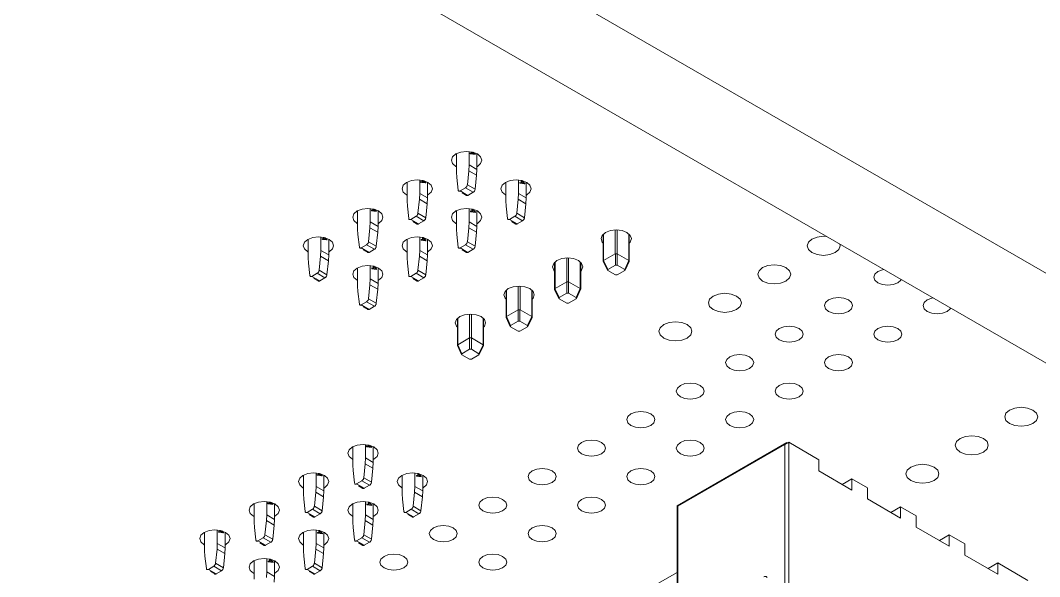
# Model space of a CAD drawing. Header units: millimetres. Extents: x -529 to 1738, y -425 to 849.
# Drawn here: x 18.03 to 36.56, y 195.08 to 205.2 of the extents above; entities that cross this region are included whole.
import ezdxf

# ---------------------------------------------------------------- set-up
doc = ezdxf.new("R2010")
doc.units = ezdxf.units.MM

msp = doc.modelspace()

# ---------------------------------------------------------------- linework, layer by layer
at = {"color": 7, "linetype": 'Continuous', "lineweight": 15}
for p, q in [((107.05, 159.969), (-6.087, 225.281)), ((105.636, 159.152), (-7.501, 224.465)), ((25.954, 202.434), (25.954, 202.771)), ((26.184, 202.81), (26.184, 202.567)), ((26.205, 202.784), (26.229, 202.78)), ((26.205, 202.769), (26.205, 202.784)), ((26.205, 202.781), (26.226, 202.778)), ((26.293, 202.758), (26.205, 202.769)), ((26.229, 202.78), (26.226, 202.778)), ((26.229, 202.78), (26.229, 202.804)), ((26.236, 202.802), (26.236, 202.777)), ((26.236, 202.777), (26.239, 202.779)), ((26.236, 202.777), (26.272, 202.771)), ((26.239, 202.779), (26.239, 202.801)), ((26.276, 202.773), (26.239, 202.779)), ((26.254, 202.798), (26.276, 202.776)), ((26.264, 202.795), (26.289, 202.769)), ((26.276, 202.773), (26.272, 202.771)), ((26.272, 202.771), (26.279, 202.769)), ((26.276, 202.776), (26.282, 202.771)), ((26.282, 202.771), (26.276, 202.773)), ((26.282, 202.771), (26.279, 202.769)), ((26.289, 202.769), (26.293, 202.771)), ((26.289, 202.769), (26.289, 202.755)), ((26.293, 202.771), (26.293, 202.758)), ((26.325, 202.485), (26.325, 202.771)), ((26.178, 202.462), (26.184, 202.567)), ((26.184, 202.567), (26.325, 202.485)), ((25.954, 202.434), (25.959, 202.336)), ((26.178, 202.462), (26.152, 202.207)), ((26.32, 202.38), (26.178, 202.462)), ((26.293, 202.125), (26.32, 202.38)), ((26.32, 202.38), (26.325, 202.485)), ((25.056, 201.915), (25.056, 202.252)), ((25.286, 202.292), (25.286, 202.048)), ((25.307, 202.265), (25.331, 202.261)), ((25.307, 202.25), (25.307, 202.265)), ((25.307, 202.263), (25.328, 202.259)), ((25.395, 202.239), (25.307, 202.25)), ((25.331, 202.261), (25.328, 202.259)), ((25.331, 202.261), (25.331, 202.285)), ((25.338, 202.284), (25.338, 202.258)), ((25.338, 202.258), (25.341, 202.26)), ((25.338, 202.258), (25.374, 202.252)), ((25.341, 202.26), (25.341, 202.283)), ((25.378, 202.254), (25.341, 202.26)), ((25.356, 202.279), (25.378, 202.258)), ((25.366, 202.277), (25.391, 202.251)), ((25.378, 202.254), (25.374, 202.252)), ((25.374, 202.252), (25.381, 202.25)), ((25.378, 202.258), (25.384, 202.253)), ((25.384, 202.252), (25.378, 202.254)), ((25.384, 202.253), (25.381, 202.251)), ((25.391, 202.251), (25.395, 202.253)), ((25.391, 202.251), (25.391, 202.237)), ((25.395, 202.253), (25.395, 202.239)), ((25.427, 201.967), (25.427, 202.252)), ((25.985, 202.11), (25.959, 202.336)), ((26.152, 202.207), (26.293, 202.125)), ((26.852, 201.915), (26.852, 202.252)), ((27.082, 202.292), (27.082, 202.048)), ((27.133, 202.244), (27.108, 202.248)), ((27.108, 202.248), (27.108, 202.233)), ((27.108, 202.246), (27.129, 202.242)), ((27.108, 202.233), (27.196, 202.222)), ((27.129, 202.242), (27.133, 202.244)), ((27.133, 202.284), (27.133, 202.244)), ((27.143, 202.278), (27.139, 202.276)), ((27.139, 202.276), (27.139, 202.241)), ((27.139, 202.241), (27.143, 202.243)), ((27.139, 202.241), (27.176, 202.235)), ((27.143, 202.243), (27.143, 202.278)), ((27.143, 202.278), (27.179, 202.241)), ((27.179, 202.237), (27.143, 202.243)), ((27.147, 202.281), (27.193, 202.234)), ((27.179, 202.237), (27.176, 202.235)), ((27.176, 202.235), (27.182, 202.233)), ((27.179, 202.241), (27.186, 202.236)), ((27.186, 202.235), (27.179, 202.237)), ((27.186, 202.236), (27.182, 202.234)), ((27.193, 202.234), (27.196, 202.236)), ((27.193, 202.234), (27.193, 202.22)), ((27.196, 202.222), (27.196, 202.236)), ((27.223, 202.252), (27.223, 201.967)), ((25.28, 201.944), (25.286, 202.048)), ((25.286, 202.048), (25.427, 201.967)), ((26.117, 202.151), (26.02, 202.095)), ((26.02, 202.095), (26.162, 202.013)), ((26.057, 202.057), (26.137, 202.01)), ((26.258, 202.069), (26.117, 202.151)), ((26.162, 202.013), (26.258, 202.069)), ((27.082, 202.048), (27.076, 201.944)), ((27.082, 202.048), (27.223, 201.967)), ((25.056, 201.915), (25.061, 201.817)), ((25.087, 201.592), (25.061, 201.817)), ((25.28, 201.944), (25.254, 201.688)), ((25.421, 201.862), (25.28, 201.944)), ((25.395, 201.607), (25.421, 201.862)), ((25.421, 201.862), (25.427, 201.967)), ((26.857, 201.817), (26.852, 201.915)), ((26.883, 201.592), (26.857, 201.817)), ((27.076, 201.944), (27.05, 201.688)), ((27.076, 201.944), (27.218, 201.862)), ((27.218, 201.862), (27.192, 201.607)), ((27.223, 201.967), (27.218, 201.862)), ((24.158, 201.397), (24.158, 201.734)), ((24.387, 201.773), (24.387, 201.53)), ((24.409, 201.747), (24.433, 201.743)), ((24.409, 201.732), (24.409, 201.747)), ((24.409, 201.744), (24.43, 201.741)), ((24.497, 201.721), (24.409, 201.732)), ((24.433, 201.743), (24.43, 201.741)), ((24.433, 201.743), (24.433, 201.767)), ((24.44, 201.765), (24.44, 201.74)), ((24.44, 201.74), (24.443, 201.742)), ((24.44, 201.74), (24.476, 201.734)), ((24.443, 201.742), (24.443, 201.765)), ((24.48, 201.736), (24.443, 201.742)), ((24.458, 201.761), (24.48, 201.739)), ((24.468, 201.758), (24.493, 201.732)), ((24.48, 201.736), (24.476, 201.734)), ((24.476, 201.734), (24.483, 201.732)), ((24.48, 201.739), (24.486, 201.734)), ((24.486, 201.734), (24.48, 201.736)), ((24.486, 201.734), (24.483, 201.732)), ((24.493, 201.732), (24.497, 201.734)), ((24.493, 201.732), (24.493, 201.719)), ((24.497, 201.734), (24.497, 201.721)), ((24.529, 201.448), (24.529, 201.734)), ((25.219, 201.632), (25.122, 201.576)), ((25.36, 201.551), (25.219, 201.632)), ((25.254, 201.688), (25.395, 201.607)), ((25.954, 201.397), (25.954, 201.734)), ((26.184, 201.773), (26.184, 201.53)), ((26.235, 201.726), (26.21, 201.73)), ((26.21, 201.73), (26.21, 201.715)), ((26.21, 201.727), (26.231, 201.724)), ((26.21, 201.715), (26.298, 201.704)), ((26.231, 201.724), (26.235, 201.726)), ((26.235, 201.766), (26.235, 201.726)), ((26.244, 201.759), (26.241, 201.757)), ((26.241, 201.757), (26.241, 201.723)), ((26.241, 201.723), (26.244, 201.725)), ((26.241, 201.723), (26.278, 201.717)), ((26.244, 201.725), (26.244, 201.759)), ((26.244, 201.759), (26.281, 201.723)), ((26.281, 201.719), (26.244, 201.725)), ((26.249, 201.762), (26.295, 201.716)), ((26.281, 201.719), (26.278, 201.717)), ((26.278, 201.717), (26.284, 201.715)), ((26.281, 201.723), (26.288, 201.717)), ((26.288, 201.717), (26.281, 201.719)), ((26.288, 201.717), (26.284, 201.715)), ((26.295, 201.716), (26.298, 201.718)), ((26.295, 201.716), (26.295, 201.702)), ((26.298, 201.704), (26.298, 201.718)), ((26.325, 201.734), (26.325, 201.448)), ((27.015, 201.632), (26.918, 201.576)), ((27.015, 201.632), (27.156, 201.551)), ((27.05, 201.688), (27.192, 201.607)), ((24.382, 201.425), (24.387, 201.53)), ((24.387, 201.53), (24.529, 201.448)), ((24.523, 201.344), (24.529, 201.448)), ((25.122, 201.576), (25.264, 201.495)), ((25.159, 201.538), (25.239, 201.492)), ((25.264, 201.495), (25.36, 201.551)), ((26.184, 201.53), (26.178, 201.425)), ((26.184, 201.53), (26.325, 201.448)), ((26.325, 201.448), (26.32, 201.344)), ((26.918, 201.576), (27.06, 201.495)), ((26.955, 201.538), (27.035, 201.492)), ((27.156, 201.551), (27.06, 201.495)), ((23.489, 201.255), (23.489, 201.011)), ((23.535, 201.224), (23.535, 201.248)), ((23.541, 201.247), (23.541, 201.221)), ((23.545, 201.223), (23.545, 201.246)), ((23.56, 201.242), (23.582, 201.221)), ((24.158, 201.397), (24.163, 201.299)), ((24.189, 201.074), (24.163, 201.299)), ((24.382, 201.425), (24.356, 201.17)), ((24.523, 201.344), (24.382, 201.425)), ((24.497, 201.088), (24.523, 201.344)), ((25.286, 201.255), (25.286, 201.011)), ((25.337, 201.247), (25.337, 201.208)), ((25.351, 201.244), (25.397, 201.197)), ((25.959, 201.299), (25.954, 201.397)), ((25.985, 201.074), (25.959, 201.299)), ((26.178, 201.425), (26.152, 201.17)), ((26.178, 201.425), (26.32, 201.344)), ((26.32, 201.344), (26.293, 201.088)), ((28.623, 201.306), (28.623, 200.816)), ((29.097, 200.816), (29.097, 201.306)), ((23.26, 200.879), (23.26, 201.215)), ((23.511, 201.228), (23.535, 201.224)), ((23.511, 201.213), (23.511, 201.228)), ((23.511, 201.226), (23.532, 201.222)), ((23.599, 201.202), (23.511, 201.213)), ((23.535, 201.224), (23.532, 201.222)), ((23.541, 201.221), (23.545, 201.223)), ((23.541, 201.221), (23.578, 201.215)), ((23.582, 201.217), (23.545, 201.223)), ((23.57, 201.24), (23.595, 201.214)), ((23.582, 201.217), (23.578, 201.215)), ((23.578, 201.215), (23.585, 201.213)), ((23.582, 201.221), (23.588, 201.216)), ((23.588, 201.215), (23.582, 201.217)), ((23.588, 201.216), (23.585, 201.214)), ((23.595, 201.214), (23.599, 201.216)), ((23.595, 201.214), (23.595, 201.2)), ((23.599, 201.216), (23.599, 201.202)), ((23.631, 200.93), (23.631, 201.215)), ((24.321, 201.114), (24.224, 201.058)), ((24.224, 201.058), (24.366, 200.976)), ((24.462, 201.032), (24.321, 201.114)), ((24.356, 201.17), (24.497, 201.088)), ((25.056, 200.879), (25.056, 201.215)), ((25.337, 201.208), (25.312, 201.212)), ((25.312, 201.212), (25.312, 201.197)), ((25.312, 201.209), (25.333, 201.206)), ((25.312, 201.197), (25.4, 201.185)), ((25.333, 201.206), (25.337, 201.208)), ((25.346, 201.241), (25.343, 201.239)), ((25.343, 201.239), (25.343, 201.205)), ((25.343, 201.205), (25.346, 201.207)), ((25.343, 201.205), (25.38, 201.199)), ((25.346, 201.207), (25.346, 201.241)), ((25.346, 201.241), (25.383, 201.204)), ((25.383, 201.201), (25.346, 201.207)), ((25.383, 201.201), (25.38, 201.199)), ((25.38, 201.199), (25.386, 201.197)), ((25.383, 201.204), (25.39, 201.199)), ((25.39, 201.199), (25.383, 201.201)), ((25.39, 201.199), (25.386, 201.197)), ((25.397, 201.197), (25.4, 201.199)), ((25.397, 201.197), (25.397, 201.183)), ((25.4, 201.185), (25.4, 201.199)), ((25.427, 201.215), (25.427, 200.93)), ((26.117, 201.114), (26.02, 201.058)), ((26.02, 201.058), (26.162, 200.976)), ((26.117, 201.114), (26.258, 201.032)), ((26.152, 201.17), (26.293, 201.088)), ((23.26, 200.879), (23.265, 200.781)), ((23.484, 200.907), (23.458, 200.651)), ((23.484, 200.907), (23.489, 201.011)), ((23.625, 200.825), (23.484, 200.907)), ((23.489, 201.011), (23.631, 200.93)), ((23.625, 200.825), (23.631, 200.93)), ((24.261, 201.02), (24.341, 200.974)), ((24.366, 200.976), (24.462, 201.032)), ((25.061, 200.781), (25.056, 200.879)), ((25.28, 200.907), (25.254, 200.651)), ((25.286, 201.011), (25.28, 200.907)), ((25.28, 200.907), (25.421, 200.825)), ((25.286, 201.011), (25.427, 200.93)), ((25.427, 200.93), (25.421, 200.825)), ((26.057, 201.02), (26.137, 200.974)), ((26.258, 201.032), (26.162, 200.976)), ((28.63, 200.828), (28.842, 200.95)), ((28.842, 200.95), (28.843, 200.95)), ((28.843, 200.95), (28.843, 200.743)), ((28.843, 200.95), (28.877, 200.95)), ((28.877, 200.743), (28.877, 200.95)), ((28.877, 200.95), (28.877, 200.95)), ((29.09, 200.828), (28.877, 200.95)), ((23.291, 200.555), (23.265, 200.781)), ((23.599, 200.57), (23.625, 200.825)), ((24.158, 200.36), (24.158, 200.697)), ((24.387, 200.737), (24.387, 200.493)), ((24.439, 200.689), (24.414, 200.693)), ((24.414, 200.693), (24.414, 200.678)), ((24.414, 200.691), (24.435, 200.687)), ((24.435, 200.687), (24.439, 200.689)), ((24.439, 200.729), (24.439, 200.689)), ((24.448, 200.722), (24.445, 200.72)), ((24.445, 200.72), (24.445, 200.686)), ((24.445, 200.686), (24.448, 200.688)), ((24.445, 200.686), (24.482, 200.68)), ((24.448, 200.688), (24.448, 200.722)), ((24.448, 200.722), (24.485, 200.686)), ((24.485, 200.682), (24.448, 200.688)), ((24.453, 200.726), (24.499, 200.679)), ((24.485, 200.686), (24.492, 200.681)), ((24.529, 200.697), (24.529, 200.411)), ((25.087, 200.555), (25.061, 200.781)), ((25.421, 200.825), (25.395, 200.57)), ((27.739, 200.796), (27.739, 200.306)), ((28.213, 200.306), (28.213, 200.796)), ((28.623, 200.813), (28.629, 200.827)), ((28.623, 200.813), (28.699, 200.651)), ((28.63, 200.828), (28.629, 200.827)), ((28.629, 200.827), (28.705, 200.664)), ((28.705, 200.664), (28.843, 200.743)), ((28.843, 200.743), (28.877, 200.743)), ((28.877, 200.743), (29.014, 200.664)), ((29.014, 200.664), (29.09, 200.827)), ((29.021, 200.651), (29.096, 200.813)), ((29.09, 200.827), (29.09, 200.828)), ((29.096, 200.813), (29.09, 200.827)), ((23.423, 200.595), (23.326, 200.54)), ((23.326, 200.54), (23.468, 200.458)), ((23.363, 200.501), (23.443, 200.455)), ((23.564, 200.514), (23.423, 200.595)), ((23.458, 200.651), (23.599, 200.57)), ((23.468, 200.458), (23.564, 200.514)), ((24.414, 200.678), (24.502, 200.667)), ((24.485, 200.682), (24.482, 200.68)), ((24.482, 200.68), (24.488, 200.678)), ((24.492, 200.68), (24.485, 200.682)), ((24.492, 200.681), (24.488, 200.679)), ((24.499, 200.679), (24.502, 200.681)), ((24.499, 200.679), (24.499, 200.665)), ((24.502, 200.667), (24.502, 200.681)), ((25.219, 200.595), (25.122, 200.54)), ((25.122, 200.54), (25.264, 200.458)), ((25.159, 200.501), (25.239, 200.455)), ((25.219, 200.595), (25.36, 200.514)), ((25.254, 200.651), (25.395, 200.57)), ((25.36, 200.514), (25.264, 200.458)), ((28.705, 200.644), (28.705, 200.664)), ((28.705, 200.644), (28.843, 200.565)), ((28.843, 200.565), (28.877, 200.565)), ((28.877, 200.565), (29.014, 200.644)), ((29.014, 200.644), (29.014, 200.664)), ((24.163, 200.262), (24.158, 200.36)), ((24.382, 200.388), (24.356, 200.133)), ((24.387, 200.493), (24.382, 200.388)), ((24.382, 200.388), (24.523, 200.307)), ((24.387, 200.493), (24.529, 200.411)), ((24.529, 200.411), (24.523, 200.307)), ((27.739, 200.303), (27.745, 200.317)), ((27.746, 200.317), (27.745, 200.317)), ((27.745, 200.317), (27.821, 200.154)), ((27.746, 200.317), (27.958, 200.44)), ((27.958, 200.44), (27.959, 200.44)), ((27.959, 200.44), (27.959, 200.233)), ((27.959, 200.44), (27.993, 200.44)), ((27.993, 200.233), (27.993, 200.44)), ((27.993, 200.44), (27.994, 200.44)), ((28.206, 200.317), (27.994, 200.44)), ((28.13, 200.154), (28.206, 200.317)), ((28.206, 200.317), (28.206, 200.317)), ((28.212, 200.303), (28.206, 200.317)), ((24.189, 200.037), (24.163, 200.262)), ((24.356, 200.133), (24.497, 200.051)), ((24.523, 200.307), (24.497, 200.051)), ((26.855, 200.286), (26.855, 199.796)), ((27.329, 199.796), (27.329, 200.286)), ((27.739, 200.303), (27.815, 200.14)), ((27.821, 200.154), (27.959, 200.233)), ((27.821, 200.134), (27.821, 200.154)), ((27.821, 200.134), (27.959, 200.055)), ((27.959, 200.233), (27.993, 200.233)), ((27.993, 200.233), (28.13, 200.154)), ((27.993, 200.055), (28.13, 200.134)), ((28.13, 200.134), (28.13, 200.154)), ((28.137, 200.14), (28.212, 200.303)), ((24.321, 200.077), (24.224, 200.021)), ((24.224, 200.021), (24.366, 199.94)), ((24.261, 199.983), (24.341, 199.937)), ((24.321, 200.077), (24.462, 199.995)), ((24.462, 199.995), (24.366, 199.94)), ((27.959, 200.055), (27.993, 200.055)), ((25.971, 199.775), (25.971, 199.286)), ((26.445, 199.286), (26.445, 199.775)), ((26.856, 199.792), (26.862, 199.807)), ((26.856, 199.792), (26.931, 199.63)), ((26.862, 199.807), (27.074, 199.93)), ((26.862, 199.807), (26.862, 199.807)), ((26.862, 199.807), (26.937, 199.643)), ((27.074, 199.93), (27.075, 199.93)), ((27.075, 199.93), (27.075, 199.723)), ((27.075, 199.93), (27.109, 199.93)), ((27.109, 199.723), (27.109, 199.93)), ((27.109, 199.93), (27.11, 199.93)), ((27.322, 199.807), (27.11, 199.93)), ((27.247, 199.643), (27.322, 199.807)), ((27.253, 199.63), (27.328, 199.792)), ((27.322, 199.807), (27.322, 199.807)), ((27.328, 199.792), (27.322, 199.807)), ((26.937, 199.643), (27.075, 199.723)), ((26.937, 199.624), (26.937, 199.643)), ((26.937, 199.624), (27.075, 199.544)), ((27.075, 199.723), (27.109, 199.723)), ((27.109, 199.723), (27.247, 199.643)), ((27.109, 199.544), (27.247, 199.624)), ((27.247, 199.624), (27.247, 199.643)), ((25.978, 199.297), (26.19, 199.419)), ((26.191, 199.42), (26.19, 199.419)), ((26.191, 199.213), (26.191, 199.42)), ((26.191, 199.42), (26.225, 199.42)), ((26.225, 199.42), (26.225, 199.213)), ((26.225, 199.42), (26.226, 199.419)), ((26.438, 199.297), (26.226, 199.419)), ((27.075, 199.544), (27.109, 199.544)), ((25.978, 199.296), (25.972, 199.282)), ((25.972, 199.282), (26.047, 199.12)), ((25.978, 199.297), (25.978, 199.296)), ((26.053, 199.133), (25.978, 199.296)), ((26.053, 199.133), (26.191, 199.213)), ((26.225, 199.213), (26.191, 199.213)), ((26.225, 199.213), (26.363, 199.133)), ((26.438, 199.296), (26.363, 199.133)), ((26.369, 199.12), (26.444, 199.282)), ((26.438, 199.296), (26.438, 199.297)), ((26.444, 199.282), (26.438, 199.296)), ((26.053, 199.113), (26.053, 199.133)), ((26.191, 199.034), (26.053, 199.113)), ((26.225, 199.034), (26.191, 199.034)), ((26.363, 199.113), (26.225, 199.034)), ((26.363, 199.133), (26.363, 199.113)), ((24.07, 197.104), (24.07, 197.441)), ((24.3, 197.481), (24.3, 197.237)), ((24.321, 197.454), (24.346, 197.45)), ((24.321, 197.439), (24.321, 197.454)), ((24.321, 197.451), (24.343, 197.448)), ((24.41, 197.428), (24.321, 197.439)), ((24.346, 197.45), (24.343, 197.448)), ((24.346, 197.45), (24.346, 197.474)), ((24.352, 197.473), (24.352, 197.447)), ((24.352, 197.447), (24.356, 197.449)), ((24.352, 197.447), (24.389, 197.441)), ((24.356, 197.449), (24.356, 197.472)), ((24.393, 197.443), (24.356, 197.449)), ((24.371, 197.468), (24.393, 197.447)), ((24.381, 197.465), (24.406, 197.44)), ((24.393, 197.443), (24.389, 197.441)), ((24.389, 197.441), (24.395, 197.439)), ((24.393, 197.447), (24.399, 197.441)), ((24.399, 197.441), (24.393, 197.443)), ((24.399, 197.441), (24.395, 197.439)), ((24.406, 197.44), (24.41, 197.442)), ((24.406, 197.44), (24.406, 197.426)), ((24.41, 197.442), (24.41, 197.428)), ((24.442, 197.155), (24.442, 197.441)), ((31.96, 197.517), (29.965, 196.366)), ((31.924, 197.48), (29.98, 196.357)), ((31.924, 197.48), (31.995, 197.521)), ((31.924, 197.48), (31.924, 194.663)), ((31.995, 197.521), (31.995, 194.663)), ((31.995, 197.521), (32.543, 197.204)), ((24.295, 197.132), (24.3, 197.237)), ((24.3, 197.237), (24.442, 197.155)), ((32.543, 197.204), (32.543, 197)), ((24.07, 197.104), (24.076, 197.006)), ((24.102, 196.781), (24.076, 197.006)), ((24.295, 197.132), (24.269, 196.877)), ((24.436, 197.051), (24.295, 197.132)), ((24.41, 196.795), (24.436, 197.051)), ((24.436, 197.051), (24.442, 197.155)), ((32.543, 197), (33.144, 196.653)), ((23.172, 196.586), (23.172, 196.923)), ((23.402, 196.962), (23.402, 196.718)), ((23.423, 196.936), (23.448, 196.932)), ((23.423, 196.921), (23.423, 196.936)), ((23.423, 196.933), (23.445, 196.93)), ((23.512, 196.909), (23.423, 196.921)), ((23.448, 196.932), (23.445, 196.93)), ((23.448, 196.932), (23.448, 196.955)), ((23.454, 196.954), (23.454, 196.929)), ((23.454, 196.929), (23.458, 196.931)), ((23.454, 196.929), (23.491, 196.923)), ((23.458, 196.931), (23.458, 196.953)), ((23.495, 196.925), (23.458, 196.931)), ((23.473, 196.95), (23.495, 196.928)), ((23.483, 196.947), (23.508, 196.921)), ((23.495, 196.925), (23.491, 196.923)), ((23.491, 196.923), (23.497, 196.921)), ((23.495, 196.928), (23.501, 196.923)), ((23.501, 196.923), (23.495, 196.925)), ((23.501, 196.923), (23.497, 196.921)), ((23.508, 196.921), (23.512, 196.923)), ((23.508, 196.921), (23.508, 196.907)), ((23.512, 196.923), (23.512, 196.909)), ((23.544, 196.637), (23.544, 196.923)), ((24.234, 196.821), (24.137, 196.765)), ((24.375, 196.739), (24.234, 196.821)), ((24.269, 196.877), (24.41, 196.795)), ((24.969, 196.586), (24.969, 196.923)), ((25.198, 196.962), (25.198, 196.718)), ((25.25, 196.915), (25.225, 196.919)), ((25.225, 196.919), (25.225, 196.904)), ((25.225, 196.916), (25.246, 196.913)), ((25.225, 196.904), (25.313, 196.893)), ((25.246, 196.913), (25.25, 196.915)), ((25.25, 196.954), (25.25, 196.915)), ((25.259, 196.948), (25.256, 196.946)), ((25.256, 196.946), (25.256, 196.912)), ((25.256, 196.912), (25.259, 196.914)), ((25.256, 196.912), (25.293, 196.906)), ((25.259, 196.914), (25.259, 196.948)), ((25.259, 196.948), (25.296, 196.911)), ((25.296, 196.908), (25.259, 196.914)), ((25.263, 196.951), (25.31, 196.904)), ((25.296, 196.908), (25.293, 196.906)), ((25.293, 196.906), (25.299, 196.904)), ((25.296, 196.911), (25.302, 196.906)), ((25.302, 196.906), (25.296, 196.908)), ((25.302, 196.906), (25.299, 196.904)), ((25.31, 196.904), (25.313, 196.906)), ((25.31, 196.904), (25.31, 196.891)), ((25.313, 196.893), (25.313, 196.906)), ((25.34, 196.923), (25.34, 196.637)), ((32.967, 196.755), (33.144, 196.857)), ((33.144, 196.653), (33.144, 196.857)), ((33.144, 196.857), (33.427, 196.694)), ((23.397, 196.614), (23.371, 196.359)), ((23.397, 196.614), (23.402, 196.718)), ((23.538, 196.532), (23.397, 196.614)), ((23.402, 196.718), (23.544, 196.637)), ((23.538, 196.532), (23.544, 196.637)), ((24.137, 196.765), (24.278, 196.684)), ((24.174, 196.727), (24.254, 196.681)), ((24.278, 196.684), (24.375, 196.739)), ((25.193, 196.614), (25.167, 196.359)), ((25.198, 196.718), (25.193, 196.614)), ((25.193, 196.614), (25.334, 196.532)), ((25.198, 196.718), (25.34, 196.637)), ((25.34, 196.637), (25.334, 196.532)), ((33.427, 196.694), (33.427, 196.49)), ((22.504, 196.444), (22.504, 196.2)), ((22.55, 196.413), (22.55, 196.437)), ((22.556, 196.436), (22.556, 196.41)), ((22.56, 196.412), (22.56, 196.435)), ((22.575, 196.431), (22.597, 196.41)), ((22.585, 196.429), (22.61, 196.403)), ((23.172, 196.586), (23.178, 196.488)), ((23.204, 196.262), (23.178, 196.488)), ((23.512, 196.277), (23.538, 196.532)), ((24.3, 196.444), (24.3, 196.2)), ((24.352, 196.436), (24.352, 196.396)), ((24.361, 196.429), (24.358, 196.427)), ((24.358, 196.427), (24.358, 196.393)), ((24.361, 196.395), (24.361, 196.429)), ((24.361, 196.429), (24.398, 196.393)), ((24.365, 196.433), (24.412, 196.386)), ((24.974, 196.488), (24.969, 196.586)), ((25, 196.262), (24.974, 196.488)), ((25.334, 196.532), (25.308, 196.277)), ((33.427, 196.49), (34.028, 196.143)), ((22.274, 196.067), (22.274, 196.404)), ((22.525, 196.417), (22.55, 196.413)), ((22.525, 196.402), (22.525, 196.417)), ((22.525, 196.415), (22.547, 196.411)), ((22.614, 196.391), (22.525, 196.402)), ((22.55, 196.413), (22.547, 196.411)), ((22.556, 196.41), (22.56, 196.412)), ((22.556, 196.41), (22.593, 196.404)), ((22.597, 196.406), (22.56, 196.412)), ((22.597, 196.406), (22.593, 196.404)), ((22.593, 196.404), (22.599, 196.402)), ((22.597, 196.41), (22.603, 196.405)), ((22.603, 196.404), (22.597, 196.406)), ((22.603, 196.405), (22.599, 196.402)), ((22.61, 196.403), (22.614, 196.405)), ((22.61, 196.403), (22.61, 196.389)), ((22.614, 196.405), (22.614, 196.391)), ((22.646, 196.118), (22.646, 196.404)), ((23.336, 196.303), (23.239, 196.247)), ((23.239, 196.247), (23.38, 196.165)), ((23.477, 196.221), (23.336, 196.303)), ((23.371, 196.359), (23.512, 196.277)), ((24.07, 196.067), (24.07, 196.404)), ((24.352, 196.396), (24.327, 196.4)), ((24.327, 196.4), (24.327, 196.385)), ((24.327, 196.398), (24.348, 196.394)), ((24.327, 196.385), (24.415, 196.374)), ((24.348, 196.394), (24.352, 196.396)), ((24.358, 196.393), (24.361, 196.395)), ((24.358, 196.393), (24.395, 196.387)), ((24.398, 196.389), (24.361, 196.395)), ((24.398, 196.389), (24.395, 196.387)), ((24.395, 196.387), (24.401, 196.385)), ((24.398, 196.393), (24.404, 196.388)), ((24.404, 196.387), (24.398, 196.389)), ((24.404, 196.388), (24.401, 196.386)), ((24.412, 196.386), (24.415, 196.388)), ((24.412, 196.386), (24.412, 196.372)), ((24.415, 196.374), (24.415, 196.388)), ((24.442, 196.404), (24.442, 196.118)), ((25.132, 196.303), (25.035, 196.247)), ((25.035, 196.247), (25.176, 196.165)), ((25.132, 196.303), (25.273, 196.221)), ((25.167, 196.359), (25.308, 196.277)), ((29.965, 196.366), (29.965, 193.52)), ((29.965, 196.366), (29.98, 196.357)), ((29.98, 193.54), (29.98, 196.357)), ((33.851, 196.245), (34.028, 196.347)), ((34.028, 196.347), (34.028, 196.143)), ((34.028, 196.347), (34.311, 196.184)), ((22.274, 196.067), (22.28, 195.969)), ((22.499, 196.096), (22.473, 195.84)), ((22.499, 196.096), (22.504, 196.2)), ((22.64, 196.014), (22.499, 196.096)), ((22.504, 196.2), (22.646, 196.118)), ((22.64, 196.014), (22.646, 196.118)), ((23.276, 196.209), (23.356, 196.162)), ((23.38, 196.165), (23.477, 196.221)), ((24.076, 195.969), (24.07, 196.067)), ((24.295, 196.096), (24.269, 195.84)), ((24.3, 196.2), (24.295, 196.096)), ((24.295, 196.096), (24.436, 196.014)), ((24.3, 196.2), (24.442, 196.118)), ((24.442, 196.118), (24.436, 196.014)), ((25.072, 196.209), (25.152, 196.162)), ((25.273, 196.221), (25.176, 196.165)), ((34.311, 195.98), (34.311, 196.184)), ((21.376, 195.549), (21.376, 195.886)), ((21.606, 195.925), (21.606, 195.682)), ((21.627, 195.899), (21.652, 195.895)), ((21.627, 195.884), (21.627, 195.899)), ((21.627, 195.896), (21.649, 195.893)), ((21.716, 195.873), (21.627, 195.884)), ((21.652, 195.895), (21.649, 195.893)), ((21.652, 195.895), (21.652, 195.919)), ((21.658, 195.917), (21.658, 195.892)), ((21.658, 195.892), (21.662, 195.894)), ((21.658, 195.892), (21.695, 195.886)), ((21.662, 195.894), (21.662, 195.917)), ((21.699, 195.888), (21.662, 195.894)), ((21.677, 195.913), (21.699, 195.891)), ((21.687, 195.91), (21.712, 195.884)), ((21.699, 195.888), (21.695, 195.886)), ((21.695, 195.886), (21.701, 195.884)), ((21.699, 195.891), (21.705, 195.886)), ((21.705, 195.886), (21.699, 195.888)), ((21.705, 195.886), (21.701, 195.884)), ((21.712, 195.884), (21.716, 195.886)), ((21.712, 195.884), (21.712, 195.871)), ((21.716, 195.886), (21.716, 195.873)), ((21.748, 195.6), (21.748, 195.886)), ((22.306, 195.744), (22.28, 195.969)), ((22.614, 195.759), (22.64, 196.014)), ((23.172, 195.549), (23.172, 195.886)), ((23.402, 195.925), (23.402, 195.682)), ((23.454, 195.878), (23.429, 195.882)), ((23.429, 195.882), (23.429, 195.867)), ((23.429, 195.879), (23.45, 195.876)), ((23.45, 195.876), (23.454, 195.878)), ((23.454, 195.917), (23.454, 195.878)), ((23.463, 195.911), (23.46, 195.909)), ((23.46, 195.909), (23.46, 195.875)), ((23.46, 195.875), (23.463, 195.877)), ((23.46, 195.875), (23.497, 195.869)), ((23.463, 195.877), (23.463, 195.911)), ((23.463, 195.911), (23.5, 195.875)), ((23.5, 195.871), (23.463, 195.877)), ((23.467, 195.914), (23.514, 195.867)), ((23.5, 195.871), (23.497, 195.869)), ((23.497, 195.869), (23.503, 195.867)), ((23.5, 195.875), (23.506, 195.869)), ((23.506, 195.869), (23.5, 195.871)), ((23.506, 195.869), (23.503, 195.867)), ((23.514, 195.867), (23.517, 195.869)), ((23.514, 195.867), (23.514, 195.854)), ((23.517, 195.856), (23.517, 195.869)), ((23.544, 195.886), (23.544, 195.6)), ((24.102, 195.744), (24.076, 195.969)), ((24.436, 196.014), (24.41, 195.759)), ((34.311, 195.98), (34.912, 195.633)), ((22.438, 195.784), (22.341, 195.728)), ((22.341, 195.728), (22.482, 195.647)), ((22.378, 195.69), (22.458, 195.644)), ((22.579, 195.703), (22.438, 195.784)), ((22.473, 195.84), (22.614, 195.759)), ((22.482, 195.647), (22.579, 195.703)), ((23.429, 195.867), (23.517, 195.856)), ((24.234, 195.784), (24.137, 195.728)), ((24.137, 195.728), (24.278, 195.647)), ((24.174, 195.69), (24.254, 195.644)), ((24.234, 195.784), (24.375, 195.703)), ((24.269, 195.84), (24.41, 195.759)), ((24.375, 195.703), (24.278, 195.647)), ((34.735, 195.735), (34.912, 195.837)), ((35.195, 195.673), (34.912, 195.837)), ((34.912, 195.837), (34.912, 195.633)), ((21.376, 195.549), (21.382, 195.451)), ((21.601, 195.577), (21.575, 195.322)), ((21.601, 195.577), (21.606, 195.682)), ((21.742, 195.496), (21.601, 195.577)), ((21.606, 195.682), (21.748, 195.6)), ((21.742, 195.496), (21.748, 195.6)), ((23.178, 195.451), (23.172, 195.549)), ((23.397, 195.577), (23.371, 195.322)), ((23.402, 195.682), (23.397, 195.577)), ((23.397, 195.577), (23.538, 195.496)), ((23.402, 195.682), (23.544, 195.6)), ((23.544, 195.6), (23.538, 195.496)), ((35.195, 195.469), (35.195, 195.673)), ((21.408, 195.225), (21.382, 195.451)), ((21.575, 195.322), (21.716, 195.24)), ((21.716, 195.24), (21.742, 195.496)), ((22.274, 195.031), (22.274, 195.367)), ((22.504, 195.407), (22.504, 195.163)), ((22.555, 195.36), (22.531, 195.364)), ((22.531, 195.364), (22.531, 195.349)), ((22.531, 195.361), (22.552, 195.357)), ((22.531, 195.349), (22.619, 195.337)), ((22.552, 195.357), (22.555, 195.36)), ((22.555, 195.399), (22.555, 195.36)), ((22.565, 195.393), (22.562, 195.391)), ((22.562, 195.391), (22.562, 195.356)), ((22.562, 195.356), (22.565, 195.359)), ((22.562, 195.356), (22.599, 195.351)), ((22.565, 195.359), (22.565, 195.393)), ((22.565, 195.393), (22.602, 195.356)), ((22.602, 195.353), (22.565, 195.359)), ((22.569, 195.396), (22.616, 195.349)), ((22.602, 195.353), (22.599, 195.351)), ((22.599, 195.351), (22.605, 195.349)), ((22.602, 195.356), (22.608, 195.351)), ((22.608, 195.351), (22.602, 195.353)), ((22.608, 195.351), (22.605, 195.349)), ((22.616, 195.349), (22.619, 195.351)), ((22.616, 195.349), (22.616, 195.335)), ((22.619, 195.337), (22.619, 195.351)), ((22.646, 195.367), (22.646, 195.082)), ((23.204, 195.225), (23.178, 195.451)), ((23.371, 195.322), (23.512, 195.24)), ((23.538, 195.496), (23.512, 195.24)), ((35.195, 195.469), (35.796, 195.122)), ((35.796, 195.327), (35.619, 195.224)), ((35.796, 195.327), (35.796, 195.122)), ((36.344, 195.01), (35.796, 195.327)), ((21.54, 195.266), (21.443, 195.21)), ((21.443, 195.21), (21.584, 195.128)), ((21.48, 195.172), (21.56, 195.126)), ((21.681, 195.184), (21.54, 195.266)), ((21.584, 195.128), (21.681, 195.184)), ((22.504, 195.163), (22.499, 195.059)), ((22.504, 195.163), (22.646, 195.082)), ((23.336, 195.266), (23.239, 195.21)), ((23.239, 195.21), (23.38, 195.128)), ((23.276, 195.172), (23.356, 195.126)), ((23.336, 195.266), (23.477, 195.184)), ((23.477, 195.184), (23.38, 195.128)), ((29.403, 194.829), (29.965, 195.154)), ((22.646, 195.082), (22.64, 194.977))]:
    msp.add_line(p, q, dxfattribs=at)
at = {"color": 8, "linetype": 'Continuous', "lineweight": 15}
for p, q in [((28.63, 201.313), (28.63, 200.828)), ((28.842, 201.384), (28.842, 200.95)), ((28.877, 200.95), (28.877, 201.384)), ((29.09, 200.828), (29.09, 201.313)), ((27.958, 200.874), (27.958, 200.44)), ((27.994, 200.44), (27.994, 200.874)), ((27.746, 200.803), (27.746, 200.317)), ((28.206, 200.317), (28.206, 200.803)), ((27.074, 200.364), (27.074, 199.93)), ((27.11, 199.93), (27.11, 200.364)), ((26.862, 200.292), (26.862, 199.807)), ((27.322, 199.807), (27.322, 200.292)), ((25.978, 199.297), (25.978, 199.782)), ((26.19, 199.419), (26.19, 199.853)), ((26.226, 199.853), (26.226, 199.419)), ((26.438, 199.782), (26.438, 199.297))]:
    msp.add_line(p, q, dxfattribs=at)
at = {"color": 7, "linetype": 'Continuous', "lineweight": 15, "flags": 128}
for points in [[(25.954, 202.536), (25.945, 202.541), (25.885, 202.593), (25.864, 202.654), (25.885, 202.714), (25.945, 202.766), (26.034, 202.8), (26.139, 202.812), (26.245, 202.8), (26.334, 202.766)], [(26.334, 202.766), (26.393, 202.714), (26.414, 202.654), (26.393, 202.593), (26.334, 202.541), (26.325, 202.536)], [(25.056, 202.018), (25.047, 202.023), (24.987, 202.074), (24.966, 202.135), (24.987, 202.196), (25.047, 202.247), (25.136, 202.282), (25.241, 202.294), (25.347, 202.282), (25.436, 202.247)], [(25.436, 202.247), (25.495, 202.196), (25.516, 202.135), (25.495, 202.074), (25.436, 202.023), (25.429, 202.019)], [(26.852, 202.018), (26.843, 202.023), (26.783, 202.074), (26.762, 202.135), (26.783, 202.196), (26.843, 202.247), (26.932, 202.282), (27.037, 202.294), (27.143, 202.282), (27.232, 202.247)], [(27.232, 202.247), (27.291, 202.196), (27.312, 202.135), (27.291, 202.074), (27.232, 202.023), (27.226, 202.019)], [(24.158, 201.5), (24.149, 201.504), (24.089, 201.556), (24.068, 201.617), (24.089, 201.677), (24.149, 201.729), (24.238, 201.763), (24.343, 201.775), (24.449, 201.763), (24.538, 201.729)], [(24.538, 201.729), (24.597, 201.677), (24.618, 201.617), (24.597, 201.556), (24.538, 201.504), (24.531, 201.501)], [(25.954, 201.5), (25.945, 201.504), (25.885, 201.556), (25.864, 201.617), (25.885, 201.677), (25.945, 201.729), (26.034, 201.763), (26.139, 201.775), (26.245, 201.763), (26.334, 201.729)], [(26.334, 201.729), (26.393, 201.677), (26.414, 201.617), (26.393, 201.556), (26.334, 201.504), (26.328, 201.501)], [(23.26, 200.981), (23.251, 200.986), (23.191, 201.038), (23.17, 201.098), (23.191, 201.159), (23.251, 201.211), (23.34, 201.245), (23.445, 201.257), (23.551, 201.245), (23.64, 201.211)], [(25.056, 200.981), (25.047, 200.986), (24.987, 201.038), (24.966, 201.098), (24.987, 201.159), (25.047, 201.211), (25.136, 201.245), (25.241, 201.257), (25.347, 201.245), (25.436, 201.211)], [(28.623, 201.145), (28.606, 201.165), (28.585, 201.226), (28.606, 201.286), (28.665, 201.338), (28.754, 201.372), (28.86, 201.384), (28.965, 201.372), (29.054, 201.338)], [(29.054, 201.338), (29.114, 201.286), (29.135, 201.226), (29.114, 201.165), (29.097, 201.145)], [(32.925, 201.128), (32.93, 201.095), (32.907, 201.029), (32.842, 200.973), (32.745, 200.935), (32.63, 200.922), (32.515, 200.935), (32.418, 200.973), (32.353, 201.029), (32.33, 201.095), (32.353, 201.162), (32.418, 201.218), (32.515, 201.255), (32.63, 201.269), (32.686, 201.266)], [(23.64, 201.211), (23.699, 201.159), (23.72, 201.098), (23.699, 201.038), (23.64, 200.986), (23.633, 200.982)], [(25.436, 201.211), (25.495, 201.159), (25.516, 201.098), (25.495, 201.038), (25.436, 200.986), (25.429, 200.982)], [(27.739, 200.635), (27.722, 200.655), (27.701, 200.715), (27.722, 200.776), (27.781, 200.828), (27.871, 200.862), (27.976, 200.874), (28.081, 200.862), (28.17, 200.828)], [(24.158, 200.463), (24.149, 200.468), (24.089, 200.519), (24.068, 200.58), (24.089, 200.641), (24.149, 200.692), (24.238, 200.727), (24.343, 200.739), (24.449, 200.727), (24.538, 200.692)], [(24.538, 200.692), (24.597, 200.641), (24.618, 200.58), (24.597, 200.519), (24.538, 200.468), (24.531, 200.464)], [(28.17, 200.828), (28.23, 200.776), (28.251, 200.715), (28.23, 200.655), (28.213, 200.635)], [(31.944, 200.699), (32.009, 200.643), (32.032, 200.577), (32.009, 200.511), (31.944, 200.455), (31.847, 200.417), (31.732, 200.404), (31.617, 200.417), (31.52, 200.455), (31.455, 200.511), (31.432, 200.577), (31.455, 200.643), (31.52, 200.699), (31.617, 200.737), (31.732, 200.75), (31.847, 200.737), (31.944, 200.699)], [(34.042, 200.483), (34.033, 200.469), (33.978, 200.421), (33.895, 200.389), (33.797, 200.378), (33.7, 200.389), (33.617, 200.421), (33.562, 200.469), (33.542, 200.525), (33.562, 200.582), (33.617, 200.629), (33.7, 200.661), (33.724, 200.666)], [(26.855, 200.125), (26.838, 200.144), (26.817, 200.205), (26.838, 200.266), (26.897, 200.317), (26.987, 200.352), (27.092, 200.364), (27.197, 200.352), (27.286, 200.317)], [(27.286, 200.317), (27.346, 200.266), (27.367, 200.205), (27.346, 200.144), (27.329, 200.125)], [(31.046, 200.181), (31.111, 200.125), (31.134, 200.059), (31.111, 199.992), (31.046, 199.936), (30.949, 199.899), (30.834, 199.885), (30.719, 199.899), (30.622, 199.936), (30.557, 199.992), (30.534, 200.059), (30.557, 200.125), (30.622, 200.181), (30.719, 200.219), (30.834, 200.232), (30.949, 200.219), (31.046, 200.181)], [(33.08, 200.111), (33.135, 200.063), (33.154, 200.007), (33.135, 199.95), (33.08, 199.903), (32.997, 199.871), (32.899, 199.86), (32.802, 199.871), (32.719, 199.903), (32.664, 199.95), (32.644, 200.007), (32.664, 200.063), (32.719, 200.111), (32.802, 200.143), (32.899, 200.154), (32.997, 200.143), (33.08, 200.111)], [(34.94, 199.964), (34.931, 199.95), (34.876, 199.903), (34.793, 199.871), (34.695, 199.86), (34.598, 199.871), (34.515, 199.903), (34.46, 199.95), (34.44, 200.007), (34.46, 200.063), (34.515, 200.111), (34.598, 200.143), (34.622, 200.148)], [(25.971, 199.614), (25.954, 199.634), (25.933, 199.695), (25.954, 199.756), (26.014, 199.807), (26.103, 199.842), (26.208, 199.854), (26.313, 199.842), (26.403, 199.807)], [(26.403, 199.807), (26.462, 199.756), (26.483, 199.695), (26.462, 199.634), (26.445, 199.615)], [(30.148, 199.663), (30.213, 199.606), (30.236, 199.54), (30.213, 199.474), (30.148, 199.418), (30.051, 199.38), (29.936, 199.367), (29.821, 199.38), (29.724, 199.418), (29.659, 199.474), (29.636, 199.54), (29.659, 199.606), (29.724, 199.663), (29.821, 199.7), (29.936, 199.713), (30.051, 199.7), (30.148, 199.663)], [(32.182, 199.592), (32.237, 199.545), (32.256, 199.488), (32.237, 199.432), (32.182, 199.384), (32.099, 199.352), (32.001, 199.341), (31.904, 199.352), (31.821, 199.384), (31.766, 199.432), (31.746, 199.488), (31.766, 199.545), (31.821, 199.592), (31.904, 199.624), (32.001, 199.636), (32.099, 199.624), (32.182, 199.592)], [(33.978, 199.592), (34.033, 199.545), (34.052, 199.488), (34.033, 199.432), (33.978, 199.384), (33.895, 199.352), (33.797, 199.341), (33.7, 199.352), (33.617, 199.384), (33.562, 199.432), (33.542, 199.488), (33.562, 199.545), (33.617, 199.592), (33.7, 199.624), (33.797, 199.636), (33.895, 199.624), (33.978, 199.592)], [(31.284, 199.074), (31.339, 199.026), (31.358, 198.97), (31.339, 198.914), (31.284, 198.866), (31.201, 198.834), (31.103, 198.823), (31.006, 198.834), (30.923, 198.866), (30.868, 198.914), (30.848, 198.97), (30.868, 199.026), (30.923, 199.074), (31.006, 199.106), (31.103, 199.117), (31.201, 199.106), (31.284, 199.074)], [(33.08, 199.074), (33.135, 199.026), (33.154, 198.97), (33.135, 198.914), (33.08, 198.866), (32.997, 198.834), (32.899, 198.823), (32.802, 198.834), (32.719, 198.866), (32.664, 198.914), (32.644, 198.97), (32.664, 199.026), (32.719, 199.074), (32.802, 199.106), (32.899, 199.117), (32.997, 199.106), (33.08, 199.074)], [(30.386, 198.556), (30.441, 198.508), (30.46, 198.452), (30.441, 198.395), (30.386, 198.347), (30.303, 198.316), (30.205, 198.304), (30.108, 198.316), (30.025, 198.347), (29.97, 198.395), (29.95, 198.452), (29.97, 198.508), (30.025, 198.556), (30.108, 198.588), (30.205, 198.599), (30.303, 198.588), (30.386, 198.556)], [(32.182, 198.556), (32.237, 198.508), (32.256, 198.452), (32.237, 198.395), (32.182, 198.347), (32.099, 198.316), (32.001, 198.304), (31.904, 198.316), (31.821, 198.347), (31.766, 198.395), (31.746, 198.452), (31.766, 198.508), (31.821, 198.556), (31.904, 198.588), (32.001, 198.599), (32.099, 198.588), (32.182, 198.556)], [(36.434, 198.107), (36.499, 198.051), (36.522, 197.985), (36.499, 197.919), (36.434, 197.862), (36.337, 197.825), (36.222, 197.812), (36.107, 197.825), (36.01, 197.862), (35.945, 197.919), (35.922, 197.985), (35.945, 198.051), (36.01, 198.107), (36.107, 198.145), (36.222, 198.158), (36.337, 198.145), (36.434, 198.107)], [(29.488, 198.037), (29.543, 197.989), (29.562, 197.933), (29.543, 197.877), (29.488, 197.829), (29.405, 197.797), (29.307, 197.786), (29.21, 197.797), (29.127, 197.829), (29.072, 197.877), (29.052, 197.933), (29.072, 197.989), (29.127, 198.037), (29.21, 198.069), (29.307, 198.08), (29.405, 198.069), (29.488, 198.037)], [(31.284, 198.037), (31.339, 197.989), (31.358, 197.933), (31.339, 197.877), (31.284, 197.829), (31.201, 197.797), (31.103, 197.786), (31.006, 197.797), (30.923, 197.829), (30.868, 197.877), (30.848, 197.933), (30.868, 197.989), (30.923, 198.037), (31.006, 198.069), (31.103, 198.08), (31.201, 198.069), (31.284, 198.037)], [(28.59, 197.519), (28.645, 197.471), (28.664, 197.415), (28.645, 197.358), (28.59, 197.311), (28.507, 197.279), (28.409, 197.267), (28.312, 197.279), (28.229, 197.311), (28.174, 197.358), (28.154, 197.415), (28.174, 197.471), (28.229, 197.519), (28.312, 197.551), (28.409, 197.562), (28.507, 197.551), (28.59, 197.519)], [(30.386, 197.519), (30.441, 197.471), (30.46, 197.415), (30.441, 197.358), (30.386, 197.311), (30.303, 197.279), (30.205, 197.267), (30.108, 197.279), (30.025, 197.311), (29.97, 197.358), (29.95, 197.415), (29.97, 197.471), (30.025, 197.519), (30.108, 197.551), (30.205, 197.562), (30.303, 197.551), (30.386, 197.519)], [(35.536, 197.589), (35.601, 197.533), (35.624, 197.467), (35.601, 197.4), (35.536, 197.344), (35.439, 197.307), (35.324, 197.293), (35.209, 197.307), (35.112, 197.344), (35.047, 197.4), (35.024, 197.467), (35.047, 197.533), (35.112, 197.589), (35.209, 197.627), (35.324, 197.64), (35.439, 197.627), (35.536, 197.589)], [(24.07, 197.207), (24.062, 197.212), (24.002, 197.263), (23.981, 197.324), (24.002, 197.385), (24.062, 197.436), (24.151, 197.471), (24.256, 197.483), (24.361, 197.471), (24.451, 197.436)], [(24.451, 197.436), (24.51, 197.385), (24.531, 197.324), (24.51, 197.263), (24.451, 197.212), (24.442, 197.207)], [(27.692, 197), (27.747, 196.953), (27.766, 196.896), (27.747, 196.84), (27.692, 196.792), (27.609, 196.76), (27.511, 196.749), (27.414, 196.76), (27.331, 196.792), (27.276, 196.84), (27.256, 196.896), (27.276, 196.953), (27.331, 197), (27.414, 197.032), (27.511, 197.043), (27.609, 197.032), (27.692, 197)], [(29.488, 197), (29.543, 196.953), (29.562, 196.896), (29.543, 196.84), (29.488, 196.792), (29.405, 196.76), (29.307, 196.749), (29.21, 196.76), (29.127, 196.792), (29.072, 196.84), (29.052, 196.896), (29.072, 196.953), (29.127, 197), (29.21, 197.032), (29.307, 197.043), (29.405, 197.032), (29.488, 197)], [(34.638, 197.071), (34.703, 197.014), (34.726, 196.948), (34.703, 196.882), (34.638, 196.826), (34.541, 196.788), (34.426, 196.775), (34.311, 196.788), (34.214, 196.826), (34.149, 196.882), (34.126, 196.948), (34.149, 197.014), (34.214, 197.071), (34.311, 197.108), (34.426, 197.121), (34.541, 197.108), (34.638, 197.071)], [(23.172, 196.688), (23.164, 196.693), (23.104, 196.745), (23.083, 196.805), (23.104, 196.866), (23.164, 196.918), (23.253, 196.952), (23.358, 196.964), (23.463, 196.952), (23.553, 196.918), (23.553, 196.918)], [(23.553, 196.918), (23.612, 196.866), (23.633, 196.805), (23.612, 196.745), (23.553, 196.693), (23.544, 196.688)], [(24.969, 196.688), (24.96, 196.693), (24.9, 196.745), (24.879, 196.805), (24.9, 196.866), (24.96, 196.918), (25.049, 196.952), (25.154, 196.964), (25.259, 196.952), (25.349, 196.918), (25.349, 196.918)], [(25.349, 196.918), (25.408, 196.866), (25.429, 196.805), (25.408, 196.745), (25.349, 196.693), (25.34, 196.688)], [(22.274, 196.17), (22.266, 196.175), (22.206, 196.226), (22.185, 196.287), (22.206, 196.348), (22.266, 196.399), (22.355, 196.434), (22.46, 196.446), (22.565, 196.434), (22.655, 196.399)], [(24.07, 196.17), (24.062, 196.175), (24.002, 196.226), (23.981, 196.287), (24.002, 196.348), (24.062, 196.399), (24.151, 196.434), (24.256, 196.446), (24.361, 196.434), (24.451, 196.399), (24.451, 196.399)], [(26.794, 196.482), (26.849, 196.434), (26.868, 196.378), (26.849, 196.321), (26.794, 196.274), (26.711, 196.242), (26.613, 196.231), (26.516, 196.242), (26.433, 196.274), (26.378, 196.321), (26.358, 196.378), (26.378, 196.434), (26.433, 196.482), (26.516, 196.514), (26.613, 196.525), (26.711, 196.514), (26.794, 196.482)], [(28.59, 196.482), (28.645, 196.434), (28.664, 196.378), (28.645, 196.321), (28.59, 196.274), (28.507, 196.242), (28.409, 196.231), (28.312, 196.242), (28.229, 196.274), (28.174, 196.321), (28.154, 196.378), (28.174, 196.434), (28.229, 196.482), (28.312, 196.514), (28.409, 196.525), (28.507, 196.514), (28.59, 196.482)], [(22.655, 196.399), (22.714, 196.348), (22.735, 196.287), (22.714, 196.226), (22.655, 196.175), (22.646, 196.17)], [(24.451, 196.399), (24.51, 196.348), (24.531, 196.287), (24.51, 196.226), (24.451, 196.175), (24.442, 196.17)], [(21.376, 195.651), (21.368, 195.656), (21.308, 195.708), (21.287, 195.769), (21.308, 195.829), (21.368, 195.881), (21.457, 195.915), (21.562, 195.927), (21.667, 195.915), (21.756, 195.881)], [(21.756, 195.881), (21.816, 195.829), (21.837, 195.769), (21.816, 195.708), (21.756, 195.656), (21.75, 195.653)], [(23.172, 195.651), (23.164, 195.656), (23.104, 195.708), (23.083, 195.769), (23.104, 195.829), (23.164, 195.881), (23.253, 195.915), (23.358, 195.927), (23.463, 195.915), (23.553, 195.881)], [(23.553, 195.881), (23.612, 195.829), (23.633, 195.769), (23.612, 195.708), (23.553, 195.656), (23.544, 195.651)], [(25.896, 195.964), (25.951, 195.916), (25.97, 195.859), (25.951, 195.803), (25.896, 195.755), (25.813, 195.723), (25.715, 195.712), (25.618, 195.723), (25.535, 195.755), (25.48, 195.803), (25.46, 195.859), (25.48, 195.916), (25.535, 195.964), (25.618, 195.995), (25.715, 196.007), (25.813, 195.995), (25.896, 195.964)], [(27.692, 195.964), (27.747, 195.916), (27.766, 195.859), (27.747, 195.803), (27.692, 195.755), (27.609, 195.723), (27.511, 195.712), (27.414, 195.723), (27.331, 195.755), (27.276, 195.803), (27.256, 195.859), (27.276, 195.916), (27.331, 195.964), (27.414, 195.995), (27.511, 196.007), (27.609, 195.995), (27.692, 195.964)], [(22.274, 195.133), (22.266, 195.138), (22.206, 195.189), (22.185, 195.25), (22.206, 195.311), (22.266, 195.362), (22.355, 195.397), (22.46, 195.409), (22.565, 195.397), (22.655, 195.362), (22.655, 195.362)], [(22.655, 195.362), (22.714, 195.311), (22.735, 195.25), (22.714, 195.189), (22.655, 195.138), (22.648, 195.134)], [(24.998, 195.445), (25.053, 195.397), (25.072, 195.341), (25.053, 195.285), (24.998, 195.237), (24.915, 195.205), (24.817, 195.194), (24.72, 195.205), (24.637, 195.237), (24.582, 195.285), (24.562, 195.341), (24.582, 195.397), (24.637, 195.445), (24.72, 195.477), (24.817, 195.488), (24.915, 195.477), (24.998, 195.445)], [(26.794, 195.445), (26.849, 195.397), (26.868, 195.341), (26.849, 195.285), (26.794, 195.237), (26.711, 195.205), (26.613, 195.194), (26.516, 195.205), (26.433, 195.237), (26.378, 195.285), (26.358, 195.341), (26.378, 195.397), (26.433, 195.445), (26.516, 195.477), (26.613, 195.488), (26.711, 195.477), (26.794, 195.445)]]:
    msp.add_lwpolyline(points, dxfattribs=at)
at = {"color": 7, "linetype": 'Continuous', "lineweight": 15}
for points in [[(26.117, 202.151), (26.121, 202.154), (26.13, 202.16), (26.141, 202.174), (26.149, 202.191), (26.151, 202.201), (26.152, 202.207)], [(25.985, 202.11), (25.986, 202.106), (25.988, 202.098), (25.996, 202.091), (26.008, 202.089), (26.016, 202.093), (26.02, 202.095)], [(26.127, 202.029), (26.128, 202.024), (26.13, 202.016), (26.138, 202.009), (26.149, 202.007), (26.157, 202.011), (26.162, 202.013)], [(26.258, 202.069), (26.263, 202.072), (26.271, 202.078), (26.282, 202.092), (26.291, 202.109), (26.293, 202.12), (26.293, 202.125)], [(25.219, 201.632), (25.223, 201.635), (25.232, 201.641), (25.243, 201.656), (25.251, 201.672), (25.253, 201.683), (25.254, 201.688)], [(27.05, 201.688), (27.049, 201.683), (27.047, 201.672), (27.039, 201.656), (27.028, 201.641), (27.019, 201.635), (27.015, 201.632)], [(25.087, 201.592), (25.088, 201.588), (25.09, 201.579), (25.098, 201.572), (25.109, 201.571), (25.118, 201.575), (25.122, 201.576)], [(25.229, 201.51), (25.23, 201.506), (25.232, 201.498), (25.24, 201.491), (25.251, 201.489), (25.259, 201.493), (25.264, 201.495)], [(25.36, 201.551), (25.365, 201.554), (25.373, 201.56), (25.384, 201.574), (25.393, 201.59), (25.394, 201.601), (25.395, 201.607)], [(26.918, 201.576), (26.914, 201.575), (26.906, 201.571), (26.894, 201.572), (26.886, 201.579), (26.884, 201.588), (26.883, 201.592)], [(27.06, 201.495), (27.055, 201.493), (27.047, 201.489), (27.036, 201.491), (27.028, 201.498), (27.026, 201.506), (27.025, 201.51)], [(27.192, 201.607), (27.191, 201.601), (27.189, 201.59), (27.18, 201.574), (27.169, 201.56), (27.161, 201.554), (27.156, 201.551)], [(24.189, 201.074), (24.19, 201.069), (24.192, 201.061), (24.2, 201.054), (24.211, 201.052), (24.22, 201.056), (24.224, 201.058)], [(24.321, 201.114), (24.325, 201.117), (24.334, 201.123), (24.345, 201.137), (24.353, 201.154), (24.355, 201.164), (24.356, 201.17)], [(24.462, 201.032), (24.467, 201.035), (24.475, 201.041), (24.486, 201.056), (24.495, 201.072), (24.496, 201.083), (24.497, 201.088)], [(26.02, 201.058), (26.016, 201.056), (26.008, 201.052), (25.996, 201.054), (25.988, 201.061), (25.986, 201.069), (25.985, 201.074)], [(26.152, 201.17), (26.151, 201.164), (26.149, 201.154), (26.141, 201.137), (26.13, 201.123), (26.121, 201.117), (26.117, 201.114)], [(26.293, 201.088), (26.293, 201.083), (26.291, 201.072), (26.282, 201.056), (26.271, 201.041), (26.263, 201.035), (26.258, 201.032)], [(24.331, 200.992), (24.332, 200.988), (24.334, 200.979), (24.342, 200.972), (24.353, 200.971), (24.361, 200.974), (24.366, 200.976)], [(26.162, 200.976), (26.157, 200.974), (26.149, 200.971), (26.138, 200.972), (26.13, 200.979), (26.128, 200.988), (26.127, 200.992)], [(23.291, 200.555), (23.292, 200.551), (23.294, 200.542), (23.302, 200.535), (23.313, 200.534), (23.322, 200.538), (23.326, 200.54)], [(23.423, 200.595), (23.427, 200.598), (23.436, 200.604), (23.447, 200.619), (23.455, 200.635), (23.457, 200.646), (23.458, 200.651)], [(23.564, 200.514), (23.569, 200.517), (23.577, 200.523), (23.588, 200.537), (23.596, 200.554), (23.598, 200.564), (23.599, 200.57)], [(25.122, 200.54), (25.118, 200.538), (25.109, 200.534), (25.098, 200.535), (25.09, 200.542), (25.088, 200.551), (25.087, 200.555)], [(25.254, 200.651), (25.253, 200.646), (25.251, 200.635), (25.243, 200.619), (25.232, 200.604), (25.223, 200.598), (25.219, 200.595)], [(25.395, 200.57), (25.394, 200.564), (25.393, 200.554), (25.384, 200.537), (25.373, 200.523), (25.365, 200.517), (25.36, 200.514)], [(23.433, 200.473), (23.434, 200.469), (23.435, 200.461), (23.444, 200.454), (23.455, 200.452), (23.463, 200.456), (23.468, 200.458)], [(25.264, 200.458), (25.259, 200.456), (25.251, 200.452), (25.24, 200.454), (25.232, 200.461), (25.23, 200.469), (25.229, 200.473)], [(24.356, 200.133), (24.355, 200.128), (24.353, 200.117), (24.345, 200.1), (24.334, 200.086), (24.325, 200.08), (24.321, 200.077)], [(24.224, 200.021), (24.22, 200.019), (24.211, 200.015), (24.2, 200.017), (24.192, 200.024), (24.19, 200.032), (24.189, 200.037)], [(24.366, 199.94), (24.361, 199.938), (24.353, 199.934), (24.342, 199.935), (24.334, 199.942), (24.332, 199.951), (24.331, 199.955)], [(24.497, 200.051), (24.496, 200.046), (24.495, 200.035), (24.486, 200.019), (24.475, 200.004), (24.467, 199.998), (24.462, 199.995)], [(24.234, 196.821), (24.238, 196.824), (24.247, 196.83), (24.258, 196.844), (24.266, 196.861), (24.268, 196.872), (24.269, 196.877)], [(24.375, 196.739), (24.379, 196.742), (24.388, 196.748), (24.399, 196.763), (24.407, 196.779), (24.409, 196.79), (24.41, 196.795)], [(24.102, 196.781), (24.103, 196.776), (24.105, 196.768), (24.113, 196.761), (24.124, 196.759), (24.133, 196.763), (24.137, 196.765)], [(24.243, 196.699), (24.244, 196.695), (24.246, 196.686), (24.255, 196.679), (24.266, 196.678), (24.274, 196.682), (24.278, 196.684)], [(23.204, 196.262), (23.205, 196.258), (23.207, 196.25), (23.215, 196.243), (23.226, 196.241), (23.235, 196.245), (23.239, 196.247)], [(23.336, 196.303), (23.34, 196.306), (23.348, 196.312), (23.36, 196.326), (23.368, 196.342), (23.37, 196.353), (23.371, 196.359)], [(23.477, 196.221), (23.481, 196.224), (23.49, 196.23), (23.501, 196.244), (23.509, 196.261), (23.511, 196.272), (23.512, 196.277)], [(25.035, 196.247), (25.031, 196.245), (25.022, 196.241), (25.011, 196.243), (25.003, 196.25), (25.001, 196.258), (25, 196.262)], [(25.167, 196.359), (25.166, 196.353), (25.164, 196.342), (25.156, 196.326), (25.145, 196.312), (25.136, 196.306), (25.132, 196.303)], [(25.308, 196.277), (25.307, 196.272), (25.305, 196.261), (25.297, 196.244), (25.286, 196.23), (25.277, 196.224), (25.273, 196.221)], [(23.345, 196.181), (23.346, 196.176), (23.348, 196.168), (23.357, 196.161), (23.368, 196.159), (23.376, 196.163), (23.38, 196.165)], [(25.176, 196.165), (25.172, 196.163), (25.164, 196.159), (25.153, 196.161), (25.144, 196.168), (25.142, 196.176), (25.141, 196.181)], [(22.306, 195.744), (22.307, 195.74), (22.309, 195.731), (22.317, 195.724), (22.328, 195.723), (22.337, 195.726), (22.341, 195.728)], [(22.438, 195.784), (22.442, 195.787), (22.45, 195.793), (22.462, 195.808), (22.47, 195.824), (22.472, 195.835), (22.473, 195.84)], [(22.579, 195.703), (22.583, 195.706), (22.592, 195.711), (22.603, 195.726), (22.611, 195.742), (22.613, 195.753), (22.614, 195.759)], [(24.137, 195.728), (24.133, 195.726), (24.124, 195.723), (24.113, 195.724), (24.105, 195.731), (24.103, 195.74), (24.102, 195.744)], [(24.269, 195.84), (24.268, 195.835), (24.266, 195.824), (24.258, 195.808), (24.247, 195.793), (24.238, 195.787), (24.234, 195.784)], [(24.41, 195.759), (24.409, 195.753), (24.407, 195.742), (24.399, 195.726), (24.388, 195.711), (24.379, 195.706), (24.375, 195.703)], [(22.447, 195.662), (22.448, 195.658), (22.45, 195.649), (22.459, 195.643), (22.47, 195.641), (22.478, 195.645), (22.482, 195.647)], [(24.278, 195.647), (24.274, 195.645), (24.266, 195.641), (24.255, 195.643), (24.246, 195.649), (24.244, 195.658), (24.243, 195.662)], [(21.54, 195.266), (21.544, 195.269), (21.552, 195.275), (21.564, 195.289), (21.572, 195.306), (21.574, 195.316), (21.575, 195.322)], [(23.371, 195.322), (23.37, 195.316), (23.368, 195.306), (23.36, 195.289), (23.348, 195.275), (23.34, 195.269), (23.336, 195.266)], [(21.408, 195.225), (21.409, 195.221), (21.411, 195.213), (21.419, 195.206), (21.43, 195.204), (21.439, 195.208), (21.443, 195.21)], [(21.549, 195.144), (21.55, 195.14), (21.552, 195.131), (21.561, 195.124), (21.572, 195.122), (21.58, 195.126), (21.584, 195.128)], [(21.681, 195.184), (21.685, 195.187), (21.694, 195.193), (21.705, 195.208), (21.713, 195.224), (21.715, 195.235), (21.716, 195.24)], [(23.239, 195.21), (23.235, 195.208), (23.226, 195.204), (23.215, 195.206), (23.207, 195.213), (23.205, 195.221), (23.204, 195.225)], [(23.38, 195.128), (23.376, 195.126), (23.368, 195.122), (23.357, 195.124), (23.348, 195.131), (23.346, 195.14), (23.345, 195.144)], [(23.512, 195.24), (23.511, 195.235), (23.509, 195.224), (23.501, 195.208), (23.49, 195.193), (23.481, 195.187), (23.477, 195.184)]]:
    msp.add_open_spline(points, degree=3, dxfattribs=at)
msp.add_open_spline([(31.543, 195.073), (31.55, 195.076), (31.563, 195.083), (31.58, 195.082), (31.594, 195.075), (31.599, 195.064), (31.602, 195.059)], degree=3, knots=[0, 0, 0, 0, 0.253476, 0.505526, 0.753613, 1, 1, 1, 1], dxfattribs=at)

doc.saveas('drawing.dxf')
